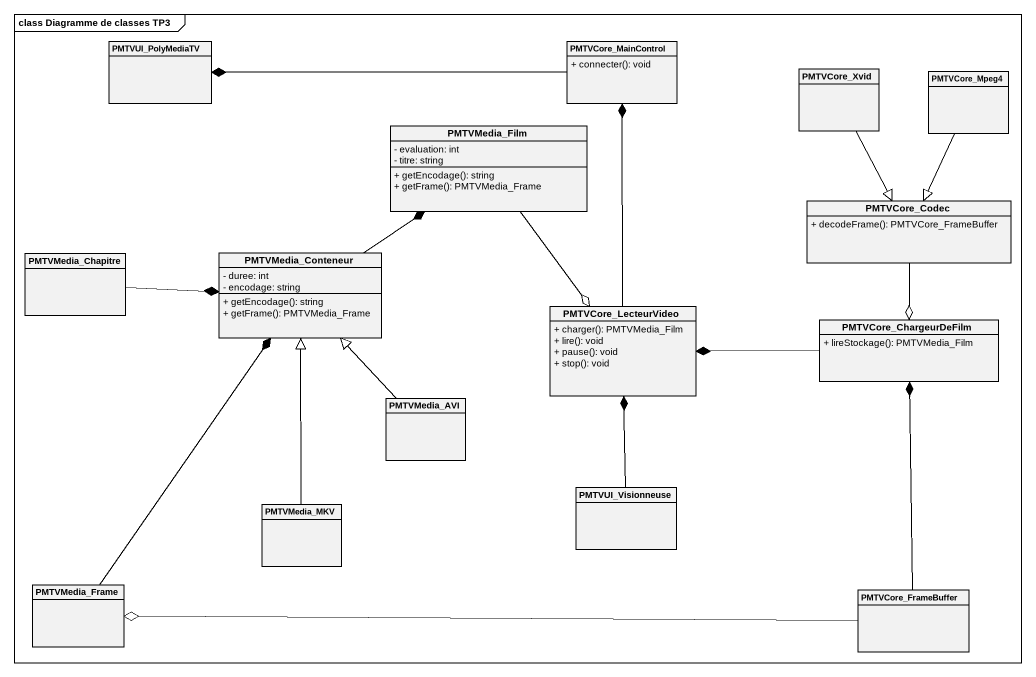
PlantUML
@startuml
mainframe class Diagramme de classes TP3
hide circle
hide empty members
skinparam classAttributeIconSize 0
class PMTVUI_PolyMediaTV
class PMTVCore_MainControl {
  + connecter(): void
}
class PMTVCore_Xvid
class PMTVCore_Mpeg4
class PMTVMedia_Film {
  - evaluation: int
  - titre: string
  + getEncodage(): string
  + getFrame(): PMTVMedia_Frame
}
class PMTVCore_Codec {
  + decodeFrame(): PMTVCore_FrameBuffer
}
class PMTVMedia_Chapitre
class PMTVMedia_Conteneur {
  - duree: int
  - encodage: string
  + getEncodage(): string
  + getFrame(): PMTVMedia_Frame
}
class PMTVCore_LecteurVideo {
  + charger(): PMTVMedia_Film
  + lire(): void
  + pause(): void
  + stop(): void
}
class PMTVCore_ChargeurDeFilm {
  + lireStockage(): PMTVMedia_Film
}
class PMTVMedia_AVI
class PMTVUI_Visionneuse
class PMTVMedia_MKV
class PMTVMedia_Frame
class PMTVCore_FrameBuffer
PMTVCore_MainControl -left-* PMTVUI_PolyMediaTV
PMTVCore_Xvid --|> PMTVCore_Codec
PMTVCore_Mpeg4 --|> PMTVCore_Codec
PMTVMedia_Film --o PMTVCore_LecteurVideo
PMTVCore_Codec --o PMTVCore_ChargeurDeFilm
PMTVMedia_Chapitre -right-* PMTVMedia_Conteneur
PMTVMedia_Conteneur -up-* PMTVMedia_Film
PMTVCore_LecteurVideo -up-* PMTVCore_MainControl
PMTVCore_ChargeurDeFilm -left-* PMTVCore_LecteurVideo
PMTVMedia_AVI -up-|> PMTVMedia_Conteneur
PMTVUI_Visionneuse -up-* PMTVCore_LecteurVideo
PMTVMedia_MKV -up-|> PMTVMedia_Conteneur
PMTVMedia_Frame -up-* PMTVMedia_Conteneur
PMTVCore_FrameBuffer -up-* PMTVCore_ChargeurDeFilm
PMTVCore_FrameBuffer -left-o PMTVMedia_Frame
@enduml
